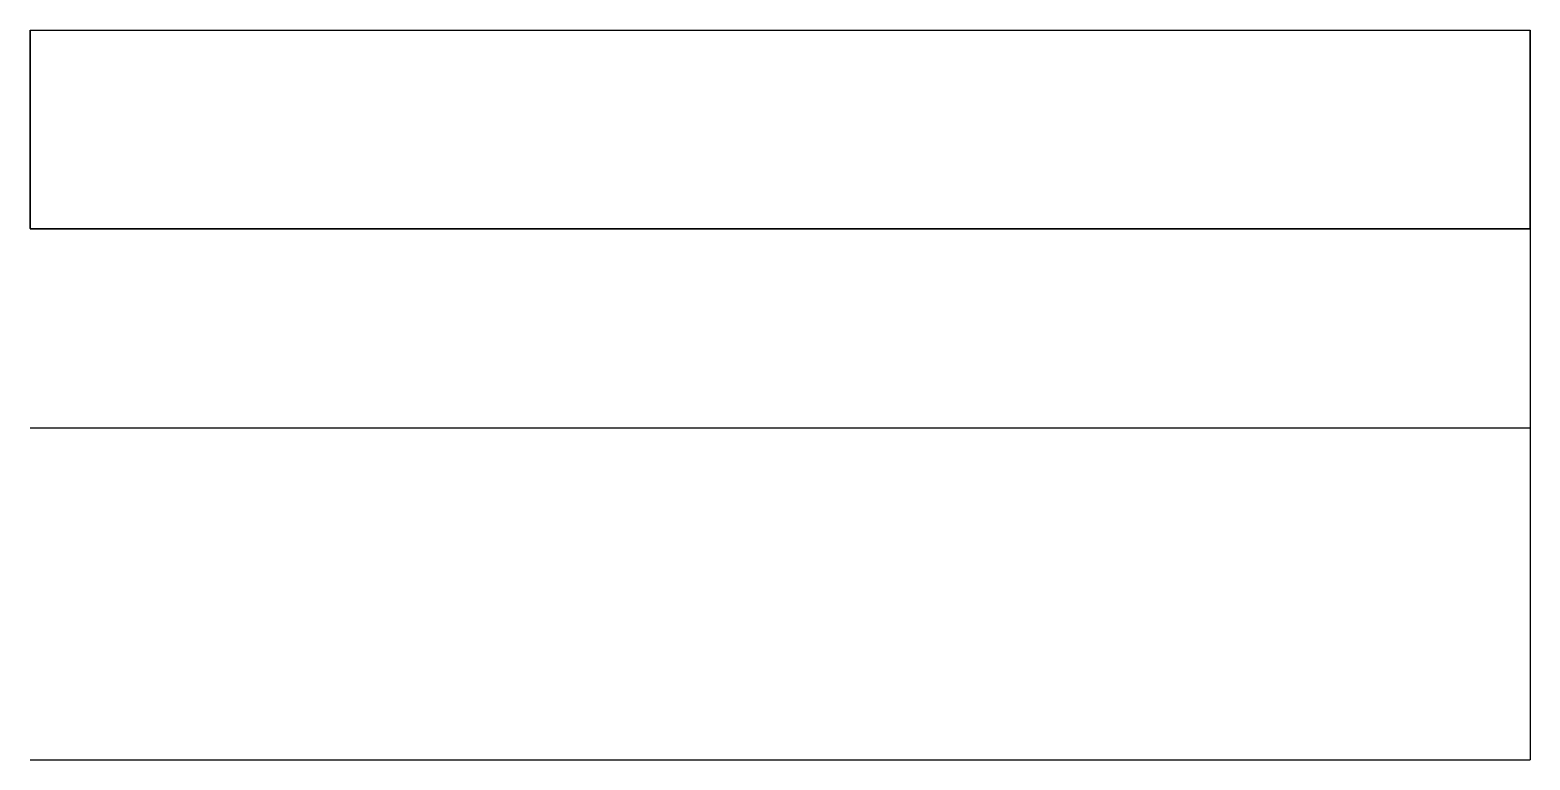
# Model space of a CAD drawing. Header units: millimetres. Extents: x 19.96 to 27.96, y 8.39 to 12.29.
import ezdxf

# ---------------------------------------------------------------- set-up
doc = ezdxf.new("R2010")
doc.units = ezdxf.units.MM
doc.layers.add('Contur', color=1, linetype='Continuous')

msp = doc.modelspace()

# ---------------------------------------------------------------- linework, layer by layer
at = {"layer": 'Contur'}
for p, q in [((19.9576, 12.2863, 5.2444), (19.9576, 11.2257, 4.1838)), ((19.9576, 12.2863, 10.764), (27.9576, 12.2863, 10.764)), ((19.9576, 11.2279, 6.3028), (19.9576, 12.2863, 5.2444)), ((27.9576, 12.2863, 10.764), (27.9576, 11.2257, 9.7034)), ((27.9576, 11.2279, 11.8225), (27.9576, 12.2863, 10.764)), ((19.9576, 11.2279, 11.8225), (27.9576, 11.2279, 11.8225)), ((19.9576, 11.2257, 9.7034), (27.9576, 11.2257, 9.7034)), ((27.9576, 11.2257, 9.7034), (27.9576, 10.165, 10.764)), ((19.9576, 10.165, 10.764), (27.9576, 10.165, 10.764)), ((27.9576, 10.165, 10.764), (27.9576, 8.3935, 9)), ((19.9576, 8.3935, 9), (27.9576, 8.3935, 9))]:
    msp.add_line(p, q, dxfattribs=at)

doc.saveas('drawing.dxf')
